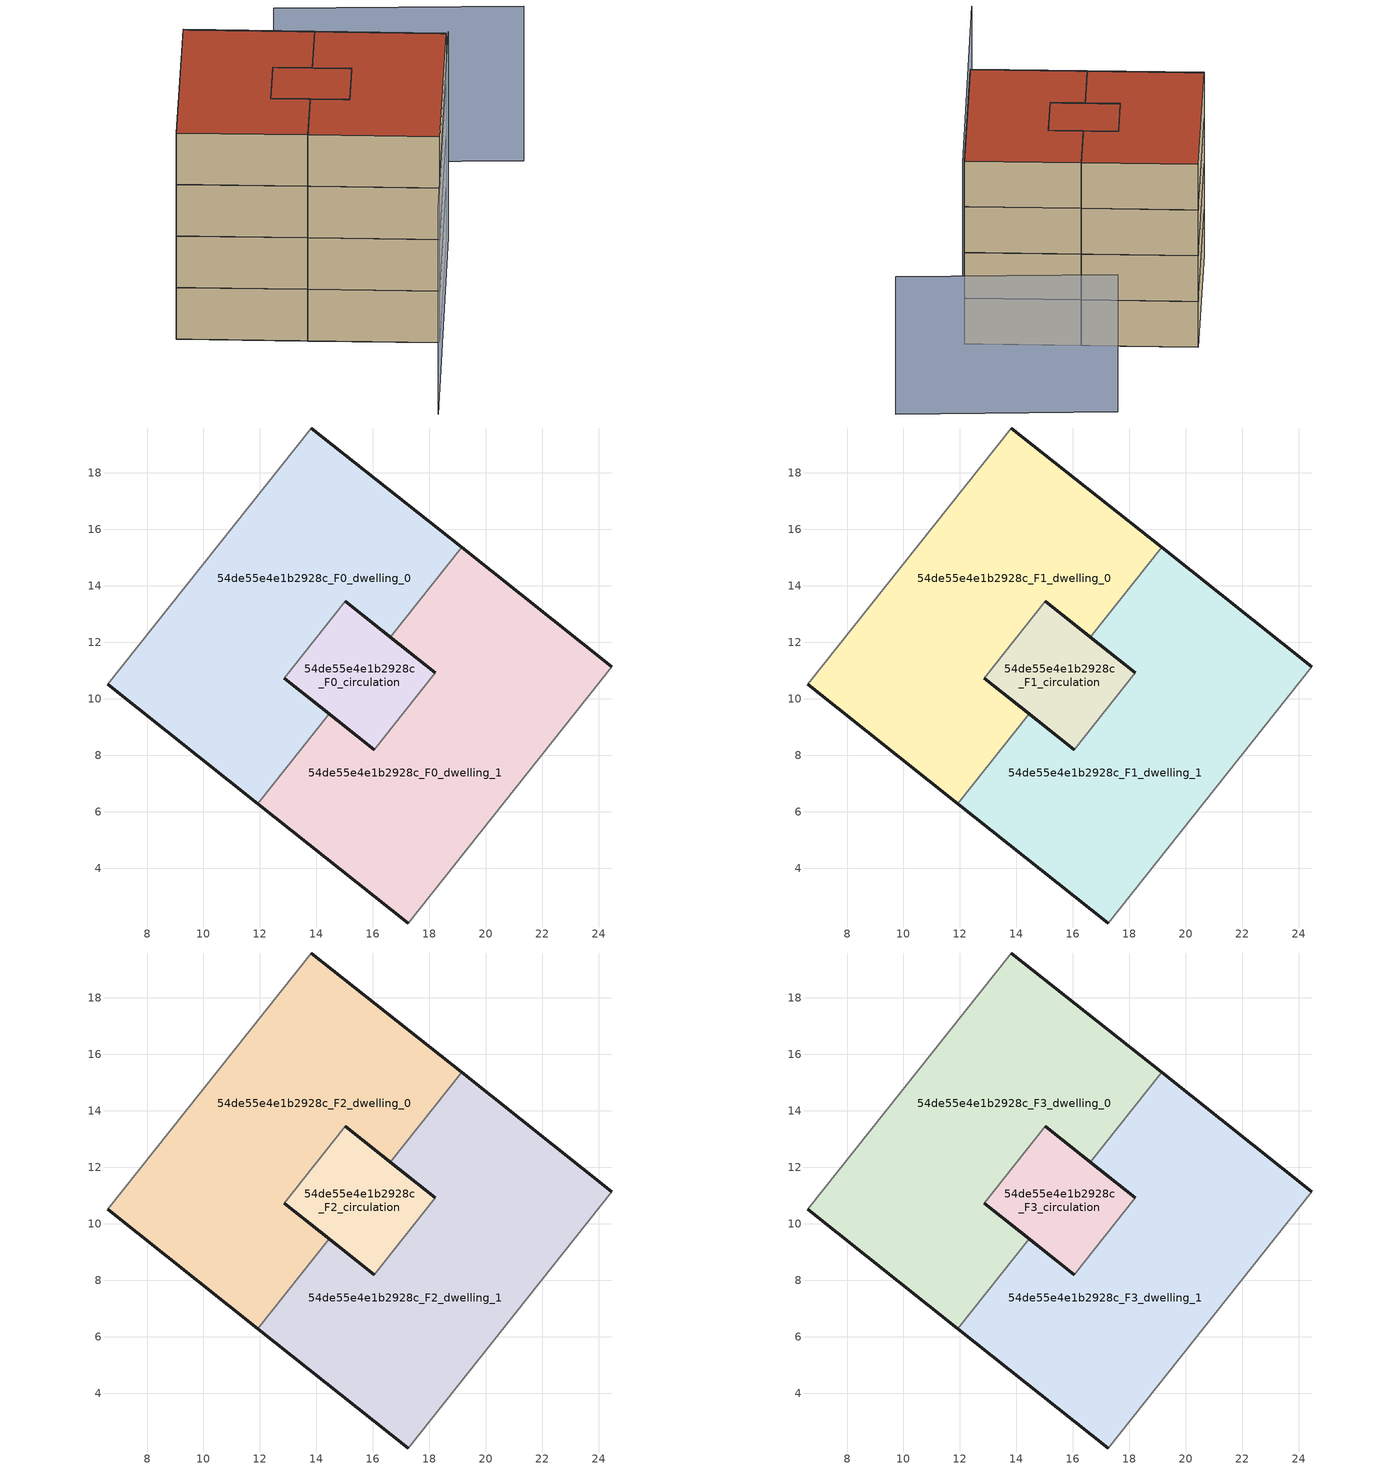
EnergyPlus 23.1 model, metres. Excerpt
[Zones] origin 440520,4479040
54de55e4e1b2928c_F0_dwelling_0
 floor ground (EU_floor_Construction): 14.45,9.47 12.86,10.74 15.02,13.46 16.61,12.19 19.14,15.36 13.82,19.59 6.61,10.52 11.93,6.29 z0
 wall outside (EU_wall_Construction): 13.82,19.59 19.14,15.36 / 16.61,12.19 15.02,13.46 / 12.86,10.74 14.45,9.47 / 11.93,6.29 6.61,10.52 z0:3
 wall to 54de55e4e1b2928c_F0_dwelling_1 (EU_wall_Construction): 19.14,15.36 16.61,12.19 / 14.45,9.47 11.93,6.29 z0:3
 wall to 54de55e4e1b2928c_F0_circulation (EU_wall_Construction): 15.02,13.46 12.86,10.74 z0:3
 wall adiabatic (EU_wall_Construction): 6.61,10.52 13.82,19.59 z0:3
54de55e4e1b2928c_F0_dwelling_1
 floor ground (EU_floor_Construction): 17.25,2.06 24.46,11.13 19.14,15.36 16.61,12.19 18.21,10.92 16.05,8.2 14.45,9.47 11.93,6.29 z0
 wall outside (EU_wall_Construction): 14.45,9.47 16.05,8.2 / 18.21,10.92 16.61,12.19 / 19.14,15.36 24.46,11.13 / 17.25,2.06 11.93,6.29 z0:3
 wall to 54de55e4e1b2928c_F0_circulation (EU_wall_Construction): 16.05,8.2 18.21,10.92 z0:3
 wall adiabatic (EU_wall_Construction): 24.46,11.13 17.25,2.06 z0:3
54de55e4e1b2928c_F0_circulation
 floor ground (EU_floor_Construction): 16.05,8.2 18.21,10.92 15.02,13.46 12.86,10.74 z0
 wall outside (EU_wall_Construction): 15.02,13.46 18.21,10.92 / 16.05,8.2 12.86,10.74 z0:3
54de55e4e1b2928c_F1_dwelling_0
 floor to 54de55e4e1b2928c_F0_dwelling_0 (EU_floor_Construction): 14.45,9.47 12.86,10.74 15.02,13.46 16.61,12.19 19.14,15.36 13.82,19.59 6.61,10.52 11.93,6.29 z3
 wall outside (EU_wall_Construction): 13.82,19.59 19.14,15.36 / 16.61,12.19 15.02,13.46 / 12.86,10.74 14.45,9.47 / 11.93,6.29 6.61,10.52 z3:6
 wall to 54de55e4e1b2928c_F1_dwelling_1 (EU_wall_Construction): 19.14,15.36 16.61,12.19 / 14.45,9.47 11.93,6.29 z3:6
 wall to 54de55e4e1b2928c_F1_circulation (EU_wall_Construction): 15.02,13.46 12.86,10.74 z3:6
 wall adiabatic (EU_wall_Construction): 6.61,10.52 13.82,19.59 z3:6
54de55e4e1b2928c_F1_dwelling_1
 floor to 54de55e4e1b2928c_F0_dwelling_1 (EU_floor_Construction): 17.25,2.06 24.46,11.13 19.14,15.36 16.61,12.19 18.21,10.92 16.05,8.2 14.45,9.47 11.93,6.29 z3
 wall outside (EU_wall_Construction): 14.45,9.47 16.05,8.2 / 18.21,10.92 16.61,12.19 / 19.14,15.36 24.46,11.13 / 17.25,2.06 11.93,6.29 z3:6
 wall to 54de55e4e1b2928c_F1_circulation (EU_wall_Construction): 16.05,8.2 18.21,10.92 z3:6
 wall adiabatic (EU_wall_Construction): 24.46,11.13 17.25,2.06 z3:6
54de55e4e1b2928c_F1_circulation
 floor to 54de55e4e1b2928c_F0_circulation (EU_floor_Construction): 16.05,8.2 18.21,10.92 15.02,13.46 12.86,10.74 z3
 wall outside (EU_wall_Construction): 15.02,13.46 18.21,10.92 / 16.05,8.2 12.86,10.74 z3:6
54de55e4e1b2928c_F2_dwelling_0
 floor to 54de55e4e1b2928c_F1_dwelling_0 (EU_floor_Construction): 14.45,9.47 12.86,10.74 15.02,13.46 16.61,12.19 19.14,15.36 13.82,19.59 6.61,10.52 11.93,6.29 z6
 wall outside (EU_wall_Construction): 13.82,19.59 19.14,15.36 / 16.61,12.19 15.02,13.46 / 12.86,10.74 14.45,9.47 / 11.93,6.29 6.61,10.52 z6:9
 wall to 54de55e4e1b2928c_F2_dwelling_1 (EU_wall_Construction): 19.14,15.36 16.61,12.19 / 14.45,9.47 11.93,6.29 z6:9
 wall to 54de55e4e1b2928c_F2_circulation (EU_wall_Construction): 15.02,13.46 12.86,10.74 z6:9
 wall adiabatic (EU_wall_Construction): 6.61,10.52 13.82,19.59 z6:9
54de55e4e1b2928c_F2_dwelling_1
 floor to 54de55e4e1b2928c_F1_dwelling_1 (EU_floor_Construction): 17.25,2.06 24.46,11.13 19.14,15.36 16.61,12.19 18.21,10.92 16.05,8.2 14.45,9.47 11.93,6.29 z6
 wall outside (EU_wall_Construction): 14.45,9.47 16.05,8.2 / 18.21,10.92 16.61,12.19 / 19.14,15.36 24.46,11.13 / 17.25,2.06 11.93,6.29 z6:9
 wall to 54de55e4e1b2928c_F2_circulation (EU_wall_Construction): 16.05,8.2 18.21,10.92 z6:9
 wall adiabatic (EU_wall_Construction): 24.46,11.13 17.25,2.06 z6:9
54de55e4e1b2928c_F2_circulation
 floor to 54de55e4e1b2928c_F1_circulation (EU_floor_Construction): 16.05,8.2 18.21,10.92 15.02,13.46 12.86,10.74 z6
 wall outside (EU_wall_Construction): 15.02,13.46 18.21,10.92 / 16.05,8.2 12.86,10.74 z6:9
54de55e4e1b2928c_F3_dwelling_0
 floor to 54de55e4e1b2928c_F2_dwelling_0 (EU_floor_Construction): 14.45,9.47 12.86,10.74 15.02,13.46 16.61,12.19 19.14,15.36 13.82,19.59 6.61,10.52 11.93,6.29 z9
 wall outside (EU_wall_Construction): 13.82,19.59 19.14,15.36 / 16.61,12.19 15.02,13.46 / 12.86,10.74 14.45,9.47 / 11.93,6.29 6.61,10.52 z9:12
 wall to 54de55e4e1b2928c_F3_dwelling_1 (EU_wall_Construction): 19.14,15.36 16.61,12.19 / 14.45,9.47 11.93,6.29 z9:12
 wall to 54de55e4e1b2928c_F3_circulation (EU_wall_Construction): 15.02,13.46 12.86,10.74 z9:12
 wall adiabatic (EU_wall_Construction): 6.61,10.52 13.82,19.59 z9:12
 roof outside (EU_roof_Construction): 19.14,15.36 16.61,12.19 15.02,13.46 12.86,10.74 14.45,9.47 11.93,6.29 6.61,10.52 13.82,19.59 z12
54de55e4e1b2928c_F3_dwelling_1
 floor to 54de55e4e1b2928c_F2_dwelling_1 (EU_floor_Construction): 17.25,2.06 24.46,11.13 19.14,15.36 16.61,12.19 18.21,10.92 16.05,8.2 14.45,9.47 11.93,6.29 z9
 wall outside (EU_wall_Construction): 14.45,9.47 16.05,8.2 / 18.21,10.92 16.61,12.19 / 19.14,15.36 24.46,11.13 / 17.25,2.06 11.93,6.29 z9:12
 wall to 54de55e4e1b2928c_F3_circulation (EU_wall_Construction): 16.05,8.2 18.21,10.92 z9:12
 wall adiabatic (EU_wall_Construction): 24.46,11.13 17.25,2.06 z9:12
 roof outside (EU_roof_Construction): 24.46,11.13 17.25,2.06 11.93,6.29 14.45,9.47 16.05,8.2 18.21,10.92 16.61,12.19 19.14,15.36 z12
54de55e4e1b2928c_F3_circulation
 floor to 54de55e4e1b2928c_F2_circulation (EU_floor_Construction): 16.05,8.2 18.21,10.92 15.02,13.46 12.86,10.74 z9
 wall outside (EU_wall_Construction): 15.02,13.46 18.21,10.92 / 16.05,8.2 12.86,10.74 z9:12
 roof outside (EU_roof_Construction): 18.21,10.92 16.05,8.2 12.86,10.74 15.02,13.46 z12
shading: 12.44,-4.27 24.64,11.21 z0:12; 32.93,15.79 22.43,23.32 z0:9
[Building]
EU S2 Campaign: North Axis=0; Terrain=City; Solar Distribution=FullExterior
[Site:Location]
Madrid: Latitude=40.5; Longitude=-3.5; Time Zone=1; Elevation=609
[SizingPeriod:WeatherFileDays]
AnnualSizingPeriod: Begin Month=1; Begin Day of Month=1; End Month=12; End Day of Month=31; Day of Week for Start Day=Monday; Use Weather File Daylight Saving Period=No; Use Weather File Rain and Snow Indicators=No
[MATERIAL]
EU_InternalMass_Material: Roughness=MediumRough; Thickness=0.1; Conductivity=1; Density=1800; Specific Heat=900; Thermal Absorptance=0.9; Solar Absorptance=0.7; Visible Absorptance=0.7
[MATERIAL:NOMASS] Roughness=MediumRough; Thermal Absorptance=0.9; Solar Absorptance=0.7; Visible Absorptance=0.7
Name | Thermal Resistance
EU_wall_NoMass | 1.60022
EU_roof_NoMass | 1.57597
EU_floor_NoMass | 0.470652
[CONSTRUCTION]
EU_wall_Construction: EU_wall_NoMass
EU_roof_Construction: EU_roof_NoMass
EU_floor_Construction: EU_floor_NoMass
EU_InternalMass_Construction: EU_InternalMass_Material
[ZONE] Type=1; Multiplier=1; Ceiling Height=autocalculate; Floor Area=autocalculate; Part of Total Floor Area=Yes
Name | Volume
54de55e4e1b2928c_F0_dwelling_0; 54de55e4e1b2928c_F1_dwelling_0; 54de55e4e1b2928c_F2_dwelling_0; 54de55e4e1b2928c_F3_dwelling_0 | 215.056
54de55e4e1b2928c_F0_dwelling_1; 54de55e4e1b2928c_F1_dwelling_1; 54de55e4e1b2928c_F2_dwelling_1; 54de55e4e1b2928c_F3_dwelling_1 | 215.044
54de55e4e1b2928c_F0_circulation; 54de55e4e1b2928c_F1_circulation; 54de55e4e1b2928c_F2_circulation; 54de55e4e1b2928c_F3_circulation | 42.5405
[INTERNALMASS] Construction=EU_InternalMass_Construction; Surface Area=71.6847
Name | Zone or ZoneList
54de55e4e1b2928c_F0_dwelling_0_EU_InternalMass | 54de55e4e1b2928c_F0_dwelling_0
54de55e4e1b2928c_F0_dwelling_1_EU_InternalMass | 54de55e4e1b2928c_F0_dwelling_1
54de55e4e1b2928c_F1_dwelling_0_EU_InternalMass | 54de55e4e1b2928c_F1_dwelling_0
54de55e4e1b2928c_F1_dwelling_1_EU_InternalMass | 54de55e4e1b2928c_F1_dwelling_1
54de55e4e1b2928c_F2_dwelling_0_EU_InternalMass | 54de55e4e1b2928c_F2_dwelling_0
54de55e4e1b2928c_F2_dwelling_1_EU_InternalMass | 54de55e4e1b2928c_F2_dwelling_1
54de55e4e1b2928c_F3_dwelling_0_EU_InternalMass | 54de55e4e1b2928c_F3_dwelling_0
54de55e4e1b2928c_F3_dwelling_1_EU_InternalMass | 54de55e4e1b2928c_F3_dwelling_1
[OTHEREQUIPMENT] Fuel Type=Electricity; Design Level Calculation Method=Watts/Area; Power per Zone Floor Area=1; Fraction Latent=0; Fraction Radiant=0; Fraction Lost=0; Carbon Dioxide Generation Rate=0; EndUse Subcategory=EU_Step8_InternalGains
Name | Zone or ZoneList or Space or SpaceList | Schedule
EU_Step8_InternalGain_54de55e4e1b2928c_F0_dwelling_0_f000 | 54de55e4e1b2928c_F0_dwelling_0 | EU_Step8_GainSchedule_54de55e4e1b2928c_F0_dwelling_0_f000
EU_Step8_InternalGain_54de55e4e1b2928c_F0_dwelling_1_f000 | 54de55e4e1b2928c_F0_dwelling_1 | EU_Step8_GainSchedule_54de55e4e1b2928c_F0_dwelling_1_f000
EU_Step8_InternalGain_54de55e4e1b2928c_F1_dwelling_0_f000 | 54de55e4e1b2928c_F1_dwelling_0 | EU_Step8_GainSchedule_54de55e4e1b2928c_F1_dwelling_0_f000
EU_Step8_InternalGain_54de55e4e1b2928c_F1_dwelling_1_f000 | 54de55e4e1b2928c_F1_dwelling_1 | EU_Step8_GainSchedule_54de55e4e1b2928c_F1_dwelling_1_f000
EU_Step8_InternalGain_54de55e4e1b2928c_F2_dwelling_0_f000 | 54de55e4e1b2928c_F2_dwelling_0 | EU_Step8_GainSchedule_54de55e4e1b2928c_F2_dwelling_0_f000
EU_Step8_InternalGain_54de55e4e1b2928c_F2_dwelling_1_f000 | 54de55e4e1b2928c_F2_dwelling_1 | EU_Step8_GainSchedule_54de55e4e1b2928c_F2_dwelling_1_f000
EU_Step8_InternalGain_54de55e4e1b2928c_F3_dwelling_0_f000 | 54de55e4e1b2928c_F3_dwelling_0 | EU_Step8_GainSchedule_54de55e4e1b2928c_F3_dwelling_0_f000
EU_Step8_InternalGain_54de55e4e1b2928c_F3_dwelling_1_f000 | 54de55e4e1b2928c_F3_dwelling_1 | EU_Step8_GainSchedule_54de55e4e1b2928c_F3_dwelling_1_f000
[ZONEINFILTRATION:DESIGNFLOWRATE] Schedule=EU_AlwaysOn; Design Flow Rate Calculation Method=Flow/Area; Flow Rate per Floor Area=0.0005; Constant Term Coefficient=1; Temperature Term Coefficient=0; Velocity Term Coefficient=0; Velocity Squared Term Coefficient=0
Name | Zone or ZoneList or Space or SpaceList
EU_Circulation_Infiltration_54de55e4e1b2928c_F0_circulation | 54de55e4e1b2928c_F0_circulation
EU_Circulation_Infiltration_54de55e4e1b2928c_F1_circulation | 54de55e4e1b2928c_F1_circulation
EU_Circulation_Infiltration_54de55e4e1b2928c_F2_circulation | 54de55e4e1b2928c_F2_circulation
EU_Circulation_Infiltration_54de55e4e1b2928c_F3_circulation | 54de55e4e1b2928c_F3_circulation
[ZONEVENTILATION:DESIGNFLOWRATE] Schedule=EU_AlwaysOn; Design Flow Rate Calculation Method=AirChanges/Hour; Air Changes per Hour=0.480704; Ventilation Type=Natural; Fan Pressure Rise=0; Fan Total Efficiency=1; Constant Term Coefficient=1; Temperature Term Coefficient=0; Velocity Term Coefficient=0; Velocity Squared Term Coefficient=0; Minimum Indoor Temperature=-100; Maximum Indoor Temperature=100; Delta Temperature=-100; Minimum Outdoor Temperature=-100; Maximum Outdoor Temperature=100; Maximum Wind Speed=40
Name | Zone or ZoneList or Space or SpaceList
EU_ConstantAir_54de55e4e1b2928c_F0_dwelling_0 | 54de55e4e1b2928c_F0_dwelling_0
EU_ConstantAir_54de55e4e1b2928c_F0_dwelling_1 | 54de55e4e1b2928c_F0_dwelling_1
EU_ConstantAir_54de55e4e1b2928c_F1_dwelling_0 | 54de55e4e1b2928c_F1_dwelling_0
EU_ConstantAir_54de55e4e1b2928c_F1_dwelling_1 | 54de55e4e1b2928c_F1_dwelling_1
EU_ConstantAir_54de55e4e1b2928c_F2_dwelling_0 | 54de55e4e1b2928c_F2_dwelling_0
EU_ConstantAir_54de55e4e1b2928c_F2_dwelling_1 | 54de55e4e1b2928c_F2_dwelling_1
EU_ConstantAir_54de55e4e1b2928c_F3_dwelling_0 | 54de55e4e1b2928c_F3_dwelling_0
EU_ConstantAir_54de55e4e1b2928c_F3_dwelling_1 | 54de55e4e1b2928c_F3_dwelling_1
[HVACTEMPLATE:THERMOSTAT] Constant Heating Setpoint=20; Constant Cooling Setpoint=50
EU_HeatOnly_54de55e4e1b2928c_F0_dwelling_0; EU_HeatOnly_54de55e4e1b2928c_F0_dwelling_1; EU_HeatOnly_54de55e4e1b2928c_F1_dwelling_0; EU_HeatOnly_54de55e4e1b2928c_F1_dwelling_1; EU_HeatOnly_54de55e4e1b2928c_F2_dwelling_0; EU_HeatOnly_54de55e4e1b2928c_F2_dwelling_1; EU_HeatOnly_54de55e4e1b2928c_F3_dwelling_0; EU_HeatOnly_54de55e4e1b2928c_F3_dwelling_1
[HVACTEMPLATE:ZONE:IDEALLOADSAIRSYSTEM] System Availability Schedule=EU_AlwaysOn; Maximum Heating Supply Air Temperature=50; Minimum Cooling Supply Air Temperature=13; Maximum Heating Supply Air Humidity Ratio=0.0156; Minimum Cooling Supply Air Humidity Ratio=0.0077; Heating Limit=NoLimit; Cooling Limit=NoLimit; Heating Availability Schedule=EU_AlwaysOn; Cooling Availability Schedule=EU_CoolingOff; Dehumidification Control Type=ConstantSensibleHeatRatio; Cooling Sensible Heat Ratio=0.7; Dehumidification Setpoint=60; Humidification Control Type=None; Humidification Setpoint=30; Outdoor Air Method=None; Outdoor Air Flow Rate per Person=0.00944; Outdoor Air Flow Rate per Zone Floor Area=0; Outdoor Air Flow Rate per Zone=0; Demand Controlled Ventilation Type=None; Outdoor Air Economizer Type=NoEconomizer; Heat Recovery Type=None; Sensible Heat Recovery Effectiveness=0.7; Latent Heat Recovery Effectiveness=0.65
Name | Template Thermostat
54de55e4e1b2928c_F0_dwelling_0 | EU_HeatOnly_54de55e4e1b2928c_F0_dwelling_0
54de55e4e1b2928c_F0_dwelling_1 | EU_HeatOnly_54de55e4e1b2928c_F0_dwelling_1
54de55e4e1b2928c_F1_dwelling_0 | EU_HeatOnly_54de55e4e1b2928c_F1_dwelling_0
54de55e4e1b2928c_F1_dwelling_1 | EU_HeatOnly_54de55e4e1b2928c_F1_dwelling_1
54de55e4e1b2928c_F2_dwelling_0 | EU_HeatOnly_54de55e4e1b2928c_F2_dwelling_0
54de55e4e1b2928c_F2_dwelling_1 | EU_HeatOnly_54de55e4e1b2928c_F2_dwelling_1
54de55e4e1b2928c_F3_dwelling_0 | EU_HeatOnly_54de55e4e1b2928c_F3_dwelling_0
54de55e4e1b2928c_F3_dwelling_1 | EU_HeatOnly_54de55e4e1b2928c_F3_dwelling_1
[SIZING:ZONE] Zone Cooling Design Supply Air Temperature Input Method=SupplyAirTemperature; Zone Cooling Design Supply Air Temperature=13; Zone Heating Design Supply Air Temperature Input Method=SupplyAirTemperature; Zone Heating Design Supply Air Temperature=50; Zone Cooling Design Supply Air Humidity Ratio=0.008; Zone Heating Design Supply Air Humidity Ratio=0.008; Cooling Design Air Flow Method=DesignDay; Cooling Design Air Flow Rate=0; Cooling Minimum Air Flow per Zone Floor Area=0.000762; Cooling Minimum Air Flow=0; Cooling Minimum Air Flow Fraction=0.2; Heating Design Air Flow Method=DesignDay; Heating Design Air Flow Rate=0; Heating Maximum Air Flow per Zone Floor Area=0.002032; Heating Maximum Air Flow=0.141576; Heating Maximum Air Flow Fraction=0.3; Account for Dedicated Outdoor Air System=No; Dedicated Outdoor Air System Control Strategy=NeutralSupplyAir; Dedicated Outdoor Air Low Setpoint Temperature for Design=autosize; Dedicated Outdoor Air High Setpoint Temperature for Design=autosize; Zone Load Sizing Method=Sensible Load Only No Latent Load; Zone Latent Cooling Design Supply Air Humidity Ratio Input Method=HumidityRatioDifference; Zone Cooling Design Supply Air Humidity Ratio Difference=0.005; Zone Latent Heating Design Supply Air Humidity Ratio Input Method=HumidityRatioDifference; Zone Humidification Design Supply Air Humidity Ratio Difference=0.005
54de55e4e1b2928c_F0_dwelling_0; 54de55e4e1b2928c_F0_dwelling_1; 54de55e4e1b2928c_F1_dwelling_0; 54de55e4e1b2928c_F1_dwelling_1; 54de55e4e1b2928c_F2_dwelling_0; 54de55e4e1b2928c_F2_dwelling_1; 54de55e4e1b2928c_F3_dwelling_0; 54de55e4e1b2928c_F3_dwelling_1
[SCHEDULE:CONSTANT]
Name | Hourly Value
EU_AlwaysOn | 1
EU_CoolingOff | 0
[SCHEDULE:FILE] Column Number=1; Rows to Skip at Top=0; Number of Hours of Data=8760; Column Separator=Comma; Interpolate to Timestep=No; Minutes per Item=60; Adjust Schedule for Daylight Savings=Yes
Name | File
EU_Step8_GainSchedule_54de55e4e1b2928c_F0_dwelling_0_f000 | ../../schedules/54de55e4e1b2928c/54de55e4e1b2928c_F0_dwelling_0_f000_gain.csv
EU_Step8_GainSchedule_54de55e4e1b2928c_F0_dwelling_1_f000 | ../../schedules/54de55e4e1b2928c/54de55e4e1b2928c_F0_dwelling_1_f000_gain.csv
EU_Step8_GainSchedule_54de55e4e1b2928c_F1_dwelling_0_f000 | ../../schedules/54de55e4e1b2928c/54de55e4e1b2928c_F1_dwelling_0_f000_gain.csv
EU_Step8_GainSchedule_54de55e4e1b2928c_F1_dwelling_1_f000 | ../../schedules/54de55e4e1b2928c/54de55e4e1b2928c_F1_dwelling_1_f000_gain.csv
EU_Step8_GainSchedule_54de55e4e1b2928c_F2_dwelling_0_f000 | ../../schedules/54de55e4e1b2928c/54de55e4e1b2928c_F2_dwelling_0_f000_gain.csv
EU_Step8_GainSchedule_54de55e4e1b2928c_F2_dwelling_1_f000 | ../../schedules/54de55e4e1b2928c/54de55e4e1b2928c_F2_dwelling_1_f000_gain.csv
EU_Step8_GainSchedule_54de55e4e1b2928c_F3_dwelling_0_f000 | ../../schedules/54de55e4e1b2928c/54de55e4e1b2928c_F3_dwelling_0_f000_gain.csv
EU_Step8_GainSchedule_54de55e4e1b2928c_F3_dwelling_1_f000 | ../../schedules/54de55e4e1b2928c/54de55e4e1b2928c_F3_dwelling_1_f000_gain.csv
